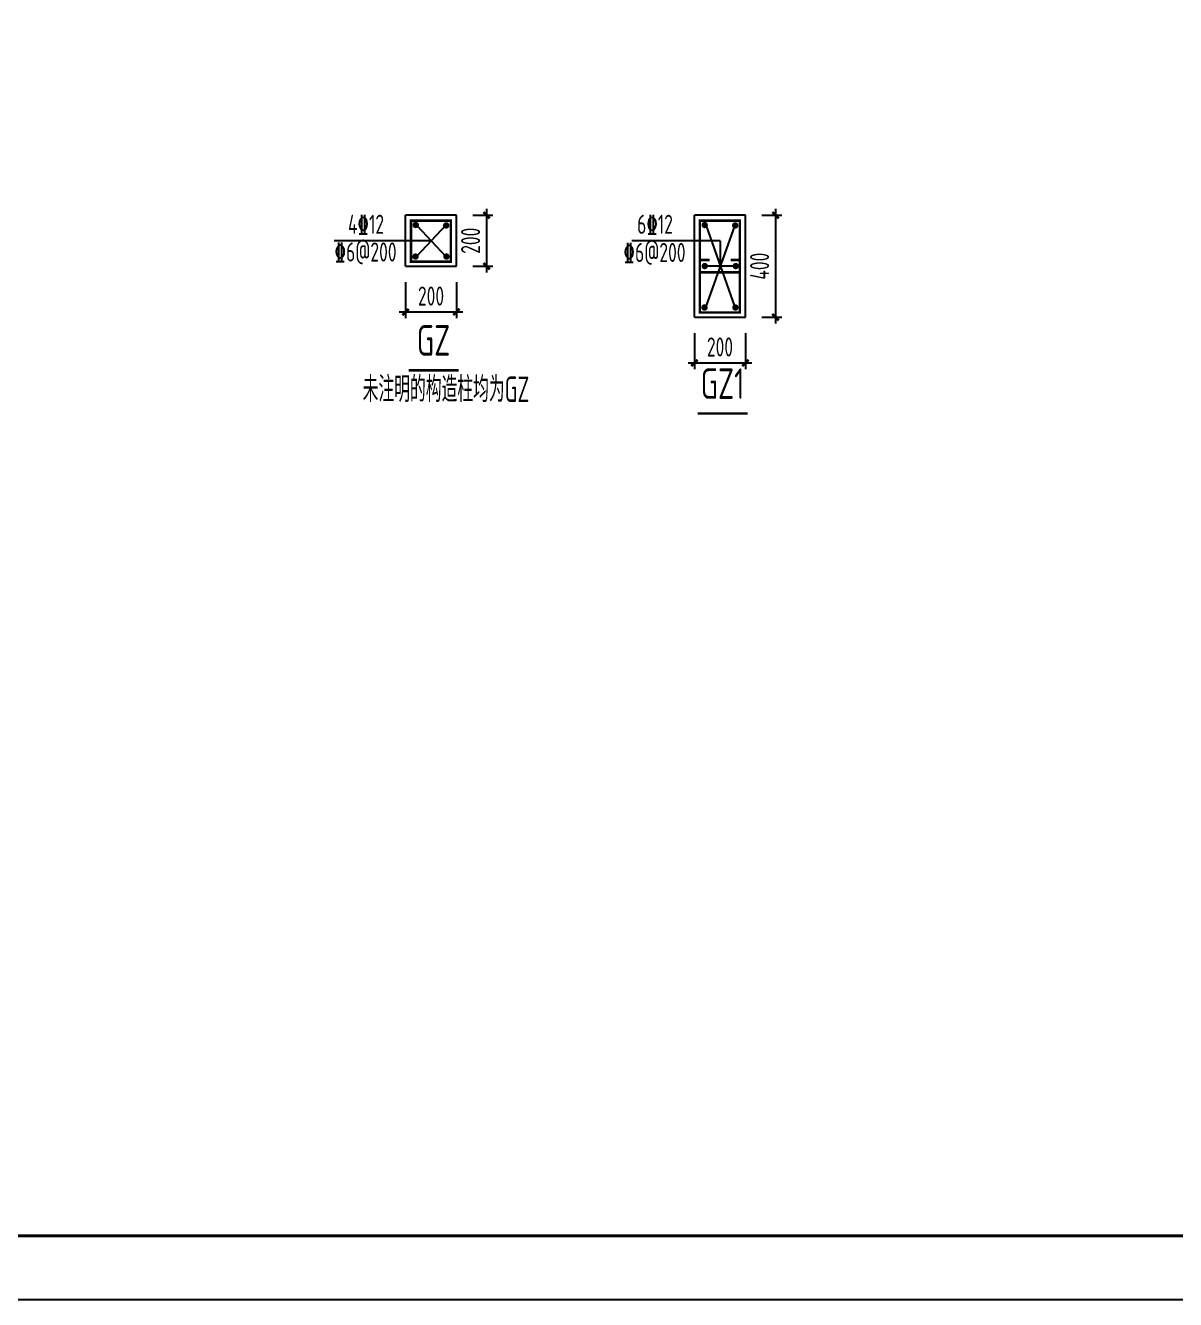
# Model space of a CAD drawing. Extents: x -472319 to -112444, y -516749 to -5704.
# Drawn here: x -264044 to -245969, y -275011 to -254994 of the extents above; entities that cross this region are included whole.
import ezdxf
from ezdxf.enums import TextEntityAlignment as Align

# ---------------------------------------------------------------- set-up
doc = ezdxf.new("R2010")
doc.units = 0
doc.header["$LTSCALE"] = 100
doc.header["$MEASUREMENT"] = 0
for name, color, linetype in [('COLU_DE', 7, 'Continuous'), ('COLUMN', 9, 'Continuous'), ('DIM', 3, 'Continuous'), ('FRAME', 3, 'Continuous'), ('REIN', 1, 'Continuous'), ('TEXT', 7, 'Continuous'), ('THICK', 6, 'Continuous'), ('填充', 8, 'Continuous'), ('板标注', 221, 'Continuous')]:
    doc.layers.add(name, color=color, linetype=linetype)
doc.styles.add('TSSD_Dimension', font='Tssdeng.shx', dxfattribs={"width": 0.7, "bigfont": 'hztxt.shx'})
doc.styles.add('TSSD_Label', font='Tssdeng.shx', dxfattribs={"width": 0.7, "bigfont": 'hztxt.shx'})
doc.styles.add('TSSD_Rein', font='Tssdeng.shx', dxfattribs={"width": 0.7, "bigfont": 'hztxt.shx'})
doc.dimstyles.new('TSSD_25_100', dxfattribs={"dimtxt": 300, "dimasz": 100, "dimexe": 100, "dimexo": 250, "dimgap": 100, "dimtad": 1, "dimdec": 0, "dimlfac": 0.25, "dimzin": 0, "dimdsep": 46, "dimtxsty": 'TSSD_Dimension', "dimblk": 'ARCHTICK', "dimcen": 0, "dimdle": 100, "dimclrt": 7, "dimadec": 0, "dimazin": 0, "dimtfac": 1, "dimtdec": 0, "dimtix": 1, "dimtmove": 2, "dimatfit": 3, "dimfxl": 1, "dimtolj": 1, "dimtzin": 0, "dimarcsym": 0})

# ---------------------------------------------------------------- blocks, each defined once
blk = doc.blocks.new('A$C20674F94')
at = {"layer": 'FRAME'}
for p, q in [((2500, 1000), (83100, 1000)), ((0, 0), (84100, 0))]:
    blk.add_line(p, q, dxfattribs=at)
at = {"layer": 'FRAME', "const_width": 50}
blk.add_lwpolyline([(2500, 58400), (83100, 58400), (83100, 1000), (2500, 1000), (2500, 58400)], dxfattribs=at)
blk = doc.blocks.new('_ArchTick')
at = {"color": 0, "linetype": 'ByBlock', "const_width": 0.4}
blk.add_lwpolyline([(-0.5, -0.5), (0.5, 0.5)], dxfattribs=at)
blk = doc.blocks.new('*D1150')
at = {"layer": 'Defpoints', "color": 0, "transparency": 16777216}
for p in [(-258070, -258776), (-257270, -258776), (-257270, -259495)]:
    blk.add_point(p, dxfattribs=at)
at = {"layer": 'DIM', "color": 0, "lineweight": -2, "transparency": 16777216}
for p, q in [((-258070, -259026), (-258070, -259595)), ((-257270, -259026), (-257270, -259595)), ((-258170, -259495), (-257170, -259495))]:
    blk.add_line(p, q, dxfattribs=at)
at = {"layer": 'DIM', "color": 0, "lineweight": -2, "transparency": 16777216, "xscale": 100, "yscale": 100, "zscale": 100, "rotation": 180}
blk.add_blockref('_ArchTick', (-258070, -259495), dxfattribs=at)
at = {"layer": 'DIM', "color": 0, "lineweight": -2, "transparency": 16777216, "xscale": 100, "yscale": 100, "zscale": 100}
blk.add_blockref('_ArchTick', (-257270, -259495), dxfattribs=at)
at = {"layer": 'DIM', "color": 7, "transparency": 16777216, "insert": (-257670, -259245), "char_height": 300, "attachment_point": 5, "style": 'TSSD_Dimension'}
blk.add_mtext('\\A1;200', dxfattribs=at)
blk = doc.blocks.new('*D1151')
at = {"layer": 'Defpoints', "color": 0, "transparency": 16777216}
for p in [(-257263, -257976, 0), (-257263, -258776, 0), (-256798, -258776)]:
    blk.add_point(p, dxfattribs=at)
at = {"layer": 'DIM', "color": 0, "lineweight": -2, "transparency": 16777216}
for p, q in [((-257013, -257976), (-256698, -257976)), ((-256798, -257876), (-256798, -258876)), ((-257013, -258776), (-256698, -258776))]:
    blk.add_line(p, q, dxfattribs=at)
at = {"layer": 'DIM', "color": 0, "lineweight": -2, "transparency": 16777216, "xscale": 100, "yscale": 100, "zscale": 100}
for p, rotation in [((-256798, -257976), 90), ((-256798, -258776), 270)]:
    blk.add_blockref('_ArchTick', p, dxfattribs=dict(at, rotation=rotation))
at = {"layer": 'DIM', "color": 7, "transparency": 16777216, "insert": (-257048, -258376), "char_height": 300, "attachment_point": 5, "rotation": 90, "style": 'TSSD_Dimension'}
blk.add_mtext('\\A1;200', dxfattribs=at)
blk = doc.blocks.new('*D1152')
at = {"layer": 'Defpoints', "color": 0, "transparency": 16777216}
for p in [(-253529, -259576), (-252729, -259576), (-252729, -260295)]:
    blk.add_point(p, dxfattribs=at)
at = {"layer": 'DIM', "color": 0, "lineweight": -2, "transparency": 16777216}
for p, q in [((-253529, -259826), (-253529, -260395)), ((-252729, -259826), (-252729, -260395)), ((-253629, -260295), (-252629, -260295))]:
    blk.add_line(p, q, dxfattribs=at)
at = {"layer": 'DIM', "color": 0, "lineweight": -2, "transparency": 16777216, "xscale": 100, "yscale": 100, "zscale": 100, "rotation": 180}
blk.add_blockref('_ArchTick', (-253529, -260295), dxfattribs=at)
at = {"layer": 'DIM', "color": 0, "lineweight": -2, "transparency": 16777216, "xscale": 100, "yscale": 100, "zscale": 100}
blk.add_blockref('_ArchTick', (-252729, -260295), dxfattribs=at)
at = {"layer": 'DIM', "color": 7, "transparency": 16777216, "insert": (-253129, -260045), "char_height": 300, "attachment_point": 5, "style": 'TSSD_Dimension'}
blk.add_mtext('\\A1;200', dxfattribs=at)
blk = doc.blocks.new('*D1153')
at = {"layer": 'Defpoints', "color": 0, "transparency": 16777216}
for p in [(-252722, -257976, 0), (-252722, -259576, 0), (-252256, -259576)]:
    blk.add_point(p, dxfattribs=at)
at = {"layer": 'DIM', "color": 0, "lineweight": -2, "transparency": 16777216}
for p, q in [((-252472, -257976), (-252156, -257976)), ((-252256, -257876), (-252256, -259676)), ((-252472, -259576), (-252156, -259576))]:
    blk.add_line(p, q, dxfattribs=at)
at = {"layer": 'DIM', "color": 0, "lineweight": -2, "transparency": 16777216, "xscale": 100, "yscale": 100, "zscale": 100}
for p, rotation in [((-252256, -257976), 90), ((-252256, -259576), 270)]:
    blk.add_blockref('_ArchTick', p, dxfattribs=dict(at, rotation=rotation))
at = {"layer": 'DIM', "color": 7, "transparency": 16777216, "insert": (-252506, -258776), "char_height": 300, "attachment_point": 5, "rotation": 90, "style": 'TSSD_Dimension'}
blk.add_mtext('\\A1;400', dxfattribs=at)

msp = doc.modelspace()

# ---------------------------------------------------------------- linework, layer by layer
at = {"layer": 'COLU_DE'}
for p, q in [((-257270, -257976.5), (-258070, -257976.5)), ((-258070, -258776.5), (-258070, -257976.5)), ((-257270, -258776.5), (-257270, -257976.5)), ((-252728.5, -257976.5), (-253528.5, -257976.5)), ((-253528.5, -259576.5), (-253528.5, -257976.5)), ((-252728.5, -259576.5), (-252728.5, -257976.5)), ((-258070, -258776.5), (-257270, -258776.5)), ((-253528.5, -259576.5), (-252728.5, -259576.5))]:
    msp.add_line(p, q, dxfattribs=at)
at = {"layer": 'COLUMN', "color": 7}
for p, q in [((-253121.269, -258782.443), (-253121.269, -258378.131)), ((-252881.056, -258773.753), (-253367.638, -258773.755))]:
    msp.add_line(p, q, dxfattribs=at)
at = {"layer": 'REIN', "const_width": 40}
for points in [[(-257986.239, -258703.184), (-257986.239, -258059.801), (-257358.21, -258059.801), (-257358.21, -258703.184)], [(-253444.739, -259503.184), (-253444.739, -258059.801), (-252816.71, -258059.801), (-252816.71, -259503.184)]]:
    msp.add_lwpolyline(points, close=True, dxfattribs=at)
at = {"layer": 'REIN', "const_width": 50}
for points in [[(-257935.592, -258128.969, 1), (-257885.592, -258128.969, 1)], [(-257455.677, -258135.627, 1), (-257405.677, -258135.627, 1)], [(-253394.092, -258128.969, 1), (-253344.092, -258128.969, 1)], [(-252914.177, -258135.627, 1), (-252864.177, -258135.627, 1)], [(-257938.925, -258625.124, 1), (-257888.925, -258625.124, 1)], [(-257452.343, -258625.121, 1), (-257402.343, -258625.121, 1)], [(-253392.638, -258773.755, 1), (-253342.638, -258773.755, 1)], [(-252906.056, -258773.753, 1), (-252856.056, -258773.753, 1)], [(-253397.425, -259425.124, 1), (-253347.425, -259425.124, 1)], [(-252910.843, -259425.121, 1), (-252860.843, -259425.121, 1)]]:
    msp.add_lwpolyline(points, format="xyb", close=True, dxfattribs=at)
at = {"layer": 'REIN', "const_width": 40}
for points in [[(-253289.713, -258680.131), (-253439.951, -258680.131)], [(-252811.923, -258680.131), (-252962.162, -258680.131)], [(-252811.923, -258872.631), (-253439.951, -258872.631)]]:
    msp.add_lwpolyline(points, dxfattribs=at)
at = {"layer": 'TEXT'}
for p, q in [((-257436.142, -258132.702), (-257899.393, -258625.525)), ((-257889.396, -258142.689), (-257436.142, -258622.196)), ((-252894.642, -258132.702), (-253357.893, -259425.525)), ((-253347.896, -258142.689), (-252894.642, -259422.196)), ((-257666.844, -258378.131), (-259190.239, -258378.131)), ((-253125.344, -258378.131), (-254511.739, -258378.131))]:
    msp.add_line(p, q, dxfattribs=at)
at = {"layer": 'THICK', "const_width": 40, "elevation": 0}
for points in [[(-258021.924, -260411.732), (-257237.562, -260411.732)], [(-253480.424, -261090.732), (-252696.062, -261090.732)]]:
    msp.add_lwpolyline(points, dxfattribs=at)

# ---------------------------------------------------------------- block references
at = {"layer": '填充'}
msp.add_blockref('A$C20674F94', (-311995, -275010.5), dxfattribs=at)

# ---------------------------------------------------------------- texts
at = {"layer": 'TEXT', "style": 'TSSD_Rein', "width": 0.7}
for s, p in [('4\x8412', (-258691.492, -258356.839)), ('6\x8412', (-254149.992, -258356.839))]:
    msp.add_text(s, height=300, dxfattribs=at).set_placement(p, align=Align.BOTTOM_CENTER)
for p in [(-259185.804, -258702.921), (-254644.304, -258710.421)]:
    msp.add_text('\x846@200', height=300, dxfattribs=at).set_placement(p)
at = {"layer": 'THICK', "style": 'TSSD_Label', "width": 0.7}
for s, p in [('GZ', (-257629.799, -260325.872)), ('GZ1', (-253088.299, -261004.872))]:
    msp.add_text(s, height=480, dxfattribs=at).set_placement(p, align=Align.BOTTOM_CENTER)
at = {"layer": '板标注', "style": 'TSSD_Rein', "width": 0.62}
msp.add_text('未注明的构造柱均为GZ', height=400, dxfattribs=at).set_placement((-258744.52, -260909.444, 0))

# ---------------------------------------------------------------- dimensions: what is measured, and where the dimension line sits
at = {"layer": 'DIM'}
for base, p1, p2, text, picture, middle in [((-256797.76, -258776.5), (-257263.109, -257976.5, 0), (-257263.109, -258776.5, 0), '200', '*D1151', (-257047.76, -258376.5)), ((-252256.26, -259576.5), (-252721.609, -257976.5, 0), (-252721.609, -259576.5, 0), '400', '*D1153', (-252506.26, -258776.5))]:
    dim = msp.add_linear_dim(base=base, p1=p1, p2=p2, angle=90, text=text, dimstyle='TSSD_25_100', dxfattribs=at)
    dim.commit()
    dim.dimension.update_dxf_attribs({"geometry": picture, "text_midpoint": middle})
for base, p1, p2, picture, middle in [((-257270, -259495.173), (-258070, -258776.5), (-257270, -258776.5), '*D1150', (-257670, -259245.173)), ((-252728.5, -260295.173), (-253528.5, -259576.5), (-252728.5, -259576.5), '*D1152', (-253128.5, -260045.173))]:
    dim = msp.add_linear_dim(base=base, p1=p1, p2=p2, text='200', dimstyle='TSSD_25_100', dxfattribs=at)
    dim.commit()
    dim.dimension.update_dxf_attribs({"geometry": picture, "text_midpoint": middle})

doc.saveas('drawing.dxf')
